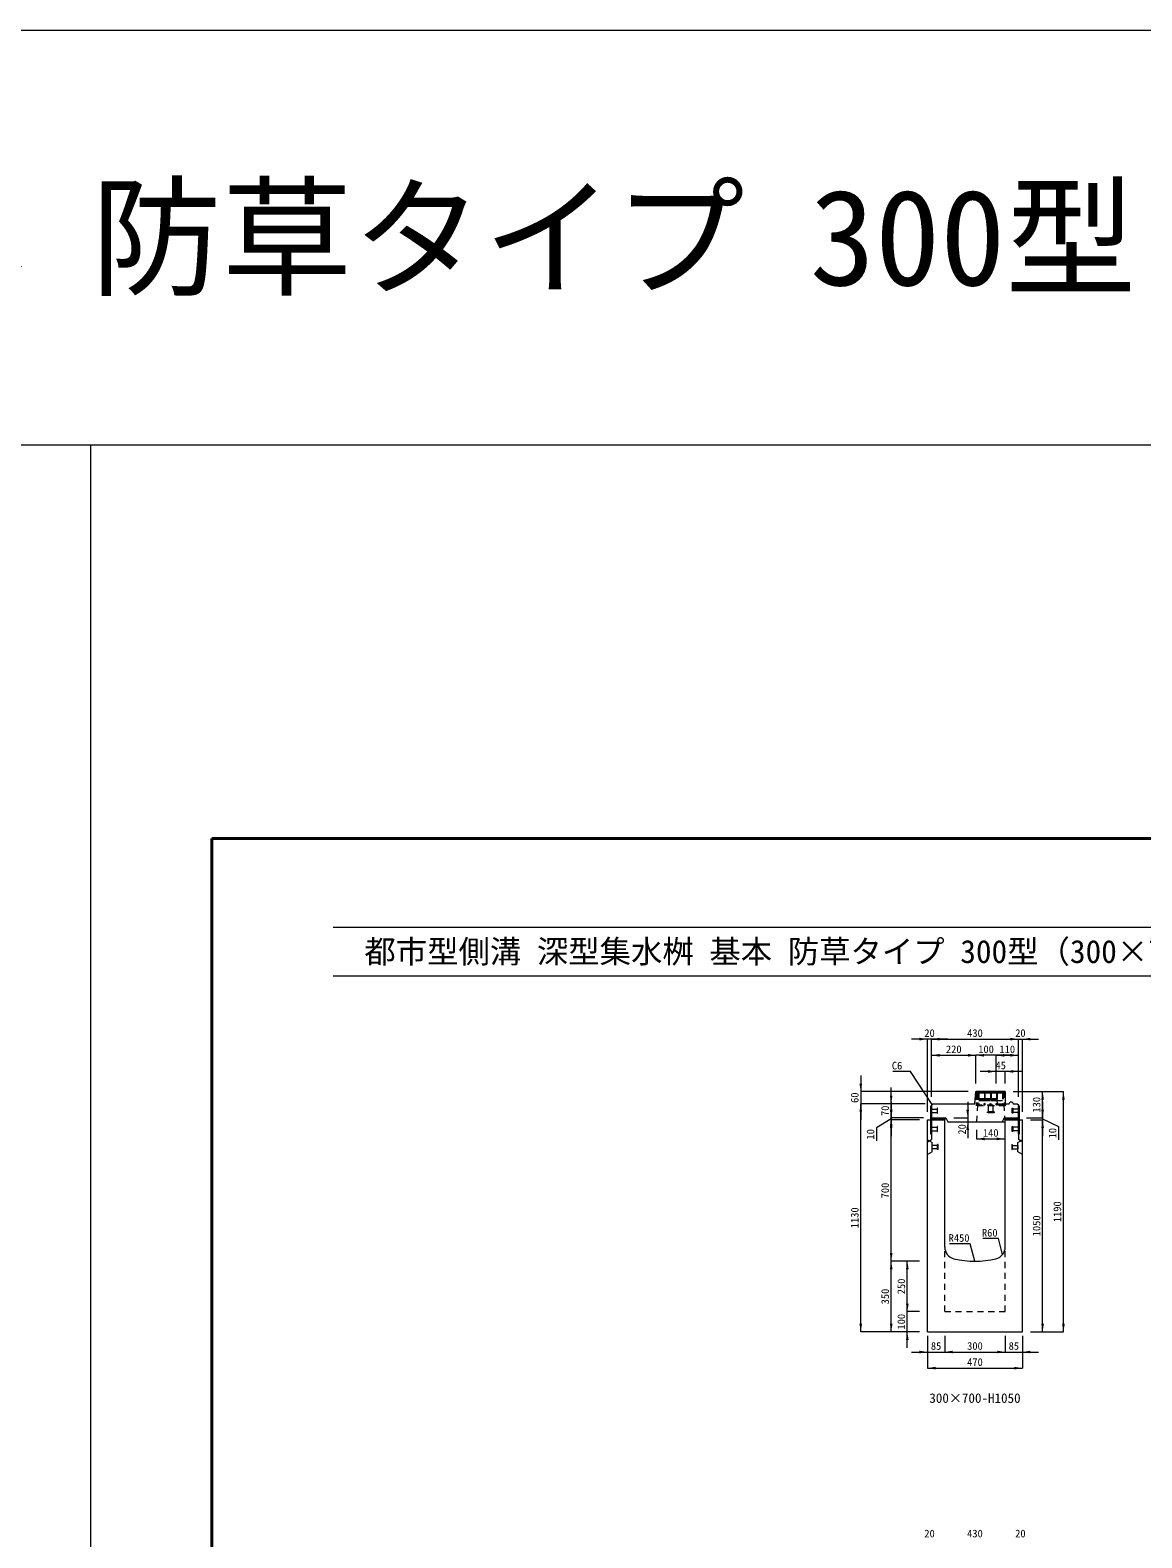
# Model space of a CAD drawing. Units: millimetres at full size, sheet at 1:40. Extents: x -1934 to 44546, y -100881 to -70395.
# Drawn here: x 27446 to 32951, y -91807 to -84337 of the extents above; entities that cross this region are included whole.
import ezdxf
from ezdxf.enums import TextEntityAlignment as Align

# ---------------------------------------------------------------- set-up
doc = ezdxf.new("R2010")
doc.units = ezdxf.units.MM
doc.header["$LTSCALE"] = 40
for name, pattern in [('CHAIN_DOUBLE_DASH', [23.5, 12, -1.5, 3.5, -1.5, 3.5, -1.5]), ('USER1', [1.35, 0.75, -0.6]), ('USER2', [1.35, 0.75, -0.6])]:
    doc.linetypes.add(name, pattern=pattern)
for name, color, linetype, lineweight in [('0_2', 7, 'Continuous', 13), ('インサート', 92, 'USER2', 9), ('グレーチング', 7, 'USER2', 5), ('プレート', 7, 'USER1', 9), ('モルタル', 7, 'Continuous', 9), ('受枠', 3, 'USER2', 5), ('図枠', 7, 'Continuous', 5), ('寸法線', 7, 'Continuous', 9), ('引出線', 4, 'Continuous', 9), ('本体', 2, 'Continuous', 13), ('補助線', 8, 'CHAIN_DOUBLE_DASH', 5)]:
    doc.layers.add(name, color=color, linetype=linetype, lineweight=lineweight)
doc.layers.add('ハッチング_モルタル', color=30, linetype='Continuous')
doc.styles.add('ＭＳ ゴシック', font='')
doc.styles.get('ＭＳ ゴシック').set_extended_font_data('MS Gothic')

# ---------------------------------------------------------------- blocks, each defined once
blk = doc.blocks.new('filled_arrow')
at = {"color": 0, "linetype": 'Continuous', "lineweight": -2}
blk.add_solid([(7.5, 1.25), (0, 0), (7.5, -1.25)], dxfattribs=at)

msp = doc.modelspace()

# ---------------------------------------------------------------- hatches: boundary and pattern name
at = {"layer": 'ハッチング_モルタル'}
for points in [[(31909.82, -89726.02), (31909.82, -89736.02), (31974.82, -89736.02), (31974.82, -89726.02)], [(32274.82, -89726.02), (32274.82, -89736.02), (32339.82, -89736.02), (32339.82, -89726.02)]]:
    msp.add_hatch(color=256, dxfattribs=at).paths.add_polyline_path(points)

# ---------------------------------------------------------------- linework, layer by layer
at = {"layer": '0_2', "color": 1}
for p, q in [((-1933.8, -84337.19), (44545.54, -84337.19)), ((-1933.8, -84337.19), (44545.54, -84337.19)), ((10945.54, -86391.43), (44545.54, -86391.43)), ((27745.54, -100881.49), (27745.54, -86391.43))]:
    msp.add_line(p, q, dxfattribs=at)
at = {"layer": 'インサート'}
for p, q in [((31909.82, -89682.52), (31936.82, -89682.52)), ((31909.82, -89682.52), (31909.82, -89699.52)), ((31909.82, -89699.52), (31936.82, -89699.52)), ((31939.82, -89678.52), (31936.82, -89678.52)), ((31936.82, -89678.52), (31936.82, -89703.52)), ((31936.82, -89703.52), (31939.82, -89703.52)), ((31939.82, -89703.52), (31939.82, -89678.52)), ((32309.82, -89678.52), (32312.82, -89678.52)), ((32309.82, -89703.52), (32309.82, -89678.52)), ((32312.82, -89703.52), (32309.82, -89703.52)), ((32312.82, -89678.52), (32312.82, -89703.52)), ((32339.82, -89682.52), (32312.82, -89682.52)), ((32339.82, -89699.52), (32312.82, -89699.52)), ((32339.82, -89682.52), (32339.82, -89699.52)), ((31909.82, -89772.52), (31936.82, -89772.52)), ((31909.82, -89772.52), (31909.82, -89789.52)), ((31939.82, -89768.52), (31936.82, -89768.52)), ((31936.82, -89768.52), (31936.82, -89793.52)), ((31939.82, -89793.52), (31939.82, -89768.52)), ((32309.82, -89768.52), (32312.82, -89768.52)), ((32309.82, -89793.52), (32309.82, -89768.52)), ((32312.82, -89768.52), (32312.82, -89793.52)), ((32339.82, -89772.52), (32312.82, -89772.52)), ((32339.82, -89772.52), (32339.82, -89789.52)), ((31909.82, -89789.52), (31936.82, -89789.52)), ((31936.82, -89793.52), (31939.82, -89793.52)), ((32312.82, -89793.52), (32309.82, -89793.52)), ((32339.82, -89789.52), (32312.82, -89789.52))]:
    msp.add_line(p, q, dxfattribs=at)
at = {"layer": 'インサート', "linetype": 'Continuous', "lineweight": 5}
for p, q in [((31912.82, -89879.52), (31912.82, -89862.52)), ((31939.82, -89862.52), (31912.82, -89862.52)), ((31939.82, -89879.52), (31912.82, -89879.52)), ((31939.82, -89883.52), (31939.82, -89858.52)), ((31942.82, -89858.52), (31939.82, -89858.52)), ((31942.82, -89883.52), (31939.82, -89883.52)), ((31942.82, -89883.52), (31942.82, -89858.52)), ((32306.82, -89858.52), (32306.82, -89883.52)), ((32306.82, -89858.52), (32309.82, -89858.52)), ((32306.82, -89883.52), (32309.82, -89883.52)), ((32309.82, -89858.52), (32309.82, -89883.52)), ((32309.82, -89862.52), (32336.82, -89862.52)), ((32309.82, -89879.52), (32336.82, -89879.52)), ((32336.82, -89862.52), (32336.82, -89879.52))]:
    msp.add_line(p, q, dxfattribs=at)
at = {"layer": 'グレーチング'}
for p, q in [((32265.32, -89596.52), (32140.32, -89596.52)), ((32140.32, -89596.52), (32140.32, -89602.52)), ((32140.32, -89602.52), (32141.32, -89603.52)), ((32141.32, -89603.52), (32141.32, -89654.52)), ((32145.32, -89602.52), (32144.32, -89603.52)), ((32144.32, -89603.52), (32144.32, -89654.52)), ((32145.32, -89596.52), (32145.32, -89602.52)), ((32145.32, -89602.52), (32170.32, -89596.52)), ((32145.32, -89602.52), (32170.32, -89602.52)), ((32170.32, -89596.52), (32170.32, -89602.52)), ((32170.32, -89602.52), (32171.32, -89603.52)), ((32171.32, -89603.52), (32171.32, -89654.52)), ((32175.32, -89602.52), (32174.32, -89603.52)), ((32174.32, -89603.52), (32174.32, -89654.52)), ((32175.32, -89596.52), (32175.32, -89602.52)), ((32175.32, -89602.52), (32200.32, -89596.52)), ((32175.32, -89602.52), (32200.32, -89602.52)), ((32200.32, -89596.52), (32200.32, -89602.52)), ((32200.32, -89602.52), (32201.32, -89603.52)), ((32201.32, -89603.52), (32201.32, -89654.52)), ((32205.32, -89602.52), (32204.32, -89603.52)), ((32204.32, -89603.52), (32204.32, -89654.52)), ((32205.32, -89596.52), (32205.32, -89602.52)), ((32205.32, -89602.52), (32230.32, -89596.52)), ((32205.32, -89602.52), (32230.32, -89602.52)), ((32230.32, -89596.52), (32230.32, -89602.52)), ((32230.32, -89602.52), (32231.32, -89603.52)), ((32231.32, -89603.52), (32231.32, -89654.52)), ((32235.32, -89602.52), (32234.32, -89603.52)), ((32234.32, -89603.52), (32234.32, -89654.52)), ((32235.32, -89596.52), (32235.32, -89602.52)), ((32235.32, -89602.52), (32260.32, -89596.52)), ((32235.32, -89602.52), (32260.32, -89602.52)), ((32260.32, -89596.52), (32260.32, -89602.52)), ((32260.32, -89602.52), (32261.32, -89603.52)), ((32261.32, -89603.52), (32261.32, -89654.52)), ((32265.32, -89602.52), (32264.32, -89603.52)), ((32264.32, -89603.52), (32264.32, -89654.52)), ((32265.32, -89596.52), (32265.32, -89602.52)), ((32140.32, -89655.52), (32141.32, -89654.52)), ((32140.32, -89661.52), (32140.32, -89655.52)), ((32140.32, -89661.52), (32145.32, -89661.52)), ((32144.32, -89640.52), (32171.32, -89640.52)), ((32145.32, -89655.52), (32144.32, -89654.52)), ((32145.32, -89661.52), (32145.32, -89655.52)), ((32170.32, -89655.52), (32171.32, -89654.52)), ((32170.32, -89661.52), (32170.32, -89655.52)), ((32170.32, -89661.52), (32175.32, -89661.52)), ((32174.32, -89640.52), (32201.32, -89640.52)), ((32175.32, -89655.52), (32174.32, -89654.52)), ((32175.32, -89661.52), (32175.32, -89655.52)), ((32200.32, -89655.52), (32201.32, -89654.52)), ((32200.32, -89661.52), (32200.32, -89655.52)), ((32200.32, -89661.52), (32205.32, -89661.52)), ((32204.32, -89640.52), (32231.32, -89640.52)), ((32205.32, -89655.52), (32204.32, -89654.52)), ((32205.32, -89661.52), (32205.32, -89655.52)), ((32230.32, -89655.52), (32231.32, -89654.52)), ((32230.32, -89661.52), (32230.32, -89655.52)), ((32230.32, -89661.52), (32235.32, -89661.52)), ((32234.32, -89640.52), (32261.32, -89640.52)), ((32235.32, -89655.52), (32234.32, -89654.52)), ((32235.32, -89661.52), (32235.32, -89655.52)), ((32260.32, -89655.52), (32261.32, -89654.52)), ((32260.32, -89661.52), (32260.32, -89655.52)), ((32260.32, -89661.52), (32265.32, -89661.52)), ((32265.32, -89655.52), (32264.32, -89654.52)), ((32265.32, -89661.52), (32265.32, -89655.52))]:
    msp.add_line(p, q, dxfattribs=at)
at = {"layer": 'プレート'}
for p, q in [((31909.82, -89676.02), (31906.62, -89676.02)), ((32343.02, -89676.02), (32339.82, -89676.02)), ((31909.82, -89721.02), (31906.62, -89721.02)), ((31909.82, -89751.02), (31906.62, -89751.02)), ((32343.02, -89721.02), (32339.82, -89721.02)), ((32343.02, -89751.02), (32339.82, -89751.02)), ((31909.82, -89796.02), (31906.62, -89796.02)), ((32343.02, -89796.02), (32339.82, -89796.02))]:
    msp.add_line(p, q, dxfattribs=at)
at = {"layer": 'プレート', "linetype": 'Continuous'}
for points in [[(31906.62, -89806.02), (31906.62, -89666.02), (31909.82, -89666.02), (31909.82, -89806.02)], [(32339.82, -89806.02), (32339.82, -89666.02), (32343.02, -89666.02), (32343.02, -89806.02)]]:
    msp.add_lwpolyline(points, close=True, dxfattribs=at)
at = {"layer": 'モルタル', "lineweight": 13}
msp.add_lwpolyline([(31909.82, -89726.02), (31974.82, -89726.02), (31974.82, -89736.02), (31909.82, -89736.02)], close=True, dxfattribs=at)
at = {"layer": 'モルタル'}
msp.add_lwpolyline([(32274.82, -89726.02), (32339.82, -89726.02), (32339.82, -89736.02), (32274.82, -89736.02)], close=True, dxfattribs=at)
at = {"layer": '受枠', "linetype": 'Continuous'}
for q in [(32130.82, -89596.02), (32274.82, -89656.02)]:
    msp.add_line((32274.82, -89596.02), q, dxfattribs=at)
at = {"layer": '受枠'}
for p, q in [((32130.82, -89596.02), (32130.82, -89666.02)), ((32136.82, -89596.02), (32136.82, -89661.52)), ((32268.82, -89596.02), (32268.82, -89661.52)), ((32130.82, -89661.52), (32274.82, -89661.52)), ((32274.82, -89666.02), (32130.82, -89666.02)), ((32184.96, -89696.75), (32184.96, -89699.95)), ((32219.62, -89695.69), (32186.02, -89695.69)), ((32219.62, -89701.02), (32186.02, -89701.02)), ((32191.49, -89695.69), (32191.49, -89666.02)), ((32214.16, -89695.69), (32214.16, -89666.02)), ((32220.69, -89696.75), (32220.69, -89699.95)), ((32274.82, -89656.02), (32274.82, -89666.02))]:
    msp.add_line(p, q, dxfattribs=at)
for centre, start, end in [((32186.02, -89696.75), 90, 180), ((32186.02, -89699.95), 180, 270), ((32219.62, -89696.75), 0, 90), ((32219.62, -89699.95), 270, 0)]:
    msp.add_arc(centre, 1.07, start, end, dxfattribs=at)
at = {"layer": '図枠', "lineweight": 40}
for p, q in [((28345.54, -99421.84), (28345.54, -88341.84)), ((28345.54, -88341.84), (43945.54, -88341.84))]:
    msp.add_line(p, q, dxfattribs=at)
at = {"layer": '図枠', "lineweight": 13}
for p, q in [((28945.54, -88781.84), (43345.54, -88781.84)), ((28945.54, -88781.84), (43345.54, -88781.84)), ((28945.54, -89021.84), (43345.54, -89021.84)), ((28945.54, -89021.84), (43345.54, -89021.84))]:
    msp.add_line(p, q, dxfattribs=at)
at = {"layer": '寸法線'}
for p, q in [((31989.82, -89336.02), (31809.82, -89336.02)), ((31889.82, -89696.02), (31889.82, -89336.02)), ((31909.82, -89336.02), (32339.82, -89336.02)), ((31909.82, -89622.02), (31909.82, -89336.02)), ((31909.82, -89622.02), (31909.82, -89336.02)), ((32259.82, -89336.02), (32439.82, -89336.02)), ((32339.82, -89622.03), (32339.82, -89336.02)), ((32339.82, -89622.03), (32339.82, -89336.02)), ((32359.82, -89696.02), (32359.82, -89336.02)), ((31909.82, -89416.02), (32129.82, -89416.02)), ((31909.82, -89622.02), (31909.82, -89416.02)), ((32129.82, -89556.02), (32129.82, -89416.02)), ((32309.82, -89416.02), (32129.82, -89416.02)), ((32129.82, -89556.02), (32129.82, -89416.02)), ((32229.82, -89416.02), (32339.82, -89416.02)), ((32229.82, -89556.02), (32229.82, -89416.02)), ((32339.82, -89622.03), (32339.82, -89416.02)), ((31559.22, -89516.02), (31559.22, -89736.02)), ((32354.82, -89496.02), (32149.82, -89496.02)), ((32229.82, -89556.02), (32229.82, -89496.02)), ((32229.82, -89556.02), (32229.82, -89526.02)), ((32274.82, -89556.02), (32274.82, -89496.02)), ((32090.82, -89596.02), (31559.22, -89596.02)), ((31709.82, -89806.02), (31709.82, -89576.02)), ((32314.82, -89596.02), (32562.81, -89596.02)), ((32314.82, -89596.02), (32459.82, -89596.02)), ((32459.82, -89726.02), (32459.82, -89596.02)), ((32562.81, -90786.02), (32562.81, -89596.02)), ((31559.22, -90786.02), (31559.22, -89656.02)), ((31877.82, -89656.02), (31559.22, -89656.02)), ((31875.82, -89656.02), (31559.22, -89656.02)), ((31709.82, -89646.02), (31709.82, -89816.02)), ((31875.82, -89656.02), (31709.82, -89656.02)), ((32088.79, -89646.02), (32088.79, -89826.02)), ((32459.82, -89646.02), (32459.82, -89816.02)), ((31709.82, -89731.02), (31637.22, -89775.06)), ((31637.22, -89775.06), (31637.22, -89839.93)), ((31869.82, -89726.02), (31709.82, -89726.02)), ((31869.82, -89726.02), (31709.82, -89726.02)), ((31709.82, -90436.02), (31709.82, -89736.02)), ((31849.82, -89736.02), (31709.82, -89736.02)), ((31849.82, -89736.02), (31709.82, -89736.02)), ((32019.82, -89726.02), (32088.79, -89726.02)), ((32029.82, -89746.02), (32088.79, -89746.02)), ((32379.82, -89726.02), (32459.82, -89726.02)), ((32379.82, -89726.02), (32459.82, -89726.02)), ((32399.82, -89736.02), (32459.82, -89736.02)), ((32399.82, -89736.02), (32459.82, -89736.02)), ((32459.82, -89731.02), (32538.85, -89769.45)), ((32459.82, -90786.02), (32459.82, -89736.02)), ((32538.85, -89769.45), (32538.85, -89834.32)), ((32132.82, -89786.02), (32132.82, -89830.25)), ((32132.82, -89830.25), (32272.82, -89830.25)), ((32272.82, -89786.02), (32272.82, -89830.25)), ((31849.82, -90436.02), (31709.82, -90436.02)), ((31709.82, -90786.02), (31709.82, -90436.02)), ((31849.82, -90436.02), (31709.82, -90436.02)), ((31789.82, -90686.02), (31789.82, -90436.02)), ((31849.82, -90436.02), (31789.82, -90436.02)), ((31789.82, -90866.02), (31789.82, -90606.02)), ((31849.82, -90686.02), (31789.82, -90686.02)), ((31849.82, -90686.02), (31789.82, -90686.02)), ((31849.82, -90786.02), (31559.22, -90786.02)), ((31849.82, -90786.02), (31709.82, -90786.02)), ((31849.82, -90786.02), (31789.82, -90786.02)), ((31889.82, -90806.02), (31889.82, -90886.02)), ((31889.82, -90806.02), (31889.82, -90966.02)), ((31974.82, -90806.02), (31974.82, -90886.02)), ((31974.82, -90806.02), (31974.82, -90886.02)), ((32274.82, -90806.02), (32274.82, -90886.02)), ((32274.82, -90806.02), (32274.82, -90886.02)), ((32359.82, -90806.02), (32359.82, -90886.02)), ((32359.82, -90806.02), (32359.82, -90966.02)), ((32399.82, -90786.02), (32562.81, -90786.02)), ((32399.82, -90786.02), (32459.82, -90786.02)), ((31809.82, -90886.02), (32054.82, -90886.02)), ((31974.82, -90886.02), (32274.82, -90886.02)), ((32194.82, -90886.02), (32439.82, -90886.02)), ((31889.82, -90966.02), (32359.82, -90966.02))]:
    msp.add_line(p, q, dxfattribs=at)
at = {"layer": '引出線'}
for points in [[(31912.82, -89659.02), (31804.83, -89496.02), (31717.72, -89496.02)], [(32124.82, -90436.02), (32101.8, -90350.1), (31998.31, -90350.1)], [(32261.89, -90402.71), (32240.88, -90324.29), (32163.38, -90324.29)]]:
    msp.add_lwpolyline(points, dxfattribs=at)
at = {"layer": '本体'}
for p, q in [((32124.82, -89656.02), (32129.82, -89596.02)), ((32232.74, -89631.02), (32126.91, -89631.02)), ((32129.82, -89596.02), (32166.82, -89596.02)), ((32166.82, -89596.02), (32169.82, -89599.02)), ((32169.82, -89599.02), (32189.82, -89599.02)), ((32189.82, -89599.02), (32192.82, -89596.02)), ((32192.82, -89596.02), (32229.82, -89596.02)), ((32229.82, -89596.02), (32234.82, -89656.02)), ((31909.82, -89662.02), (31915.82, -89656.02)), ((31909.82, -89662.02), (31909.82, -89726.02)), ((31915.82, -89656.02), (32124.82, -89656.02)), ((32233.07, -89635.02), (32126.57, -89635.02)), ((32234.82, -89656.02), (32294.82, -89656.02)), ((32294.82, -89656.02), (32299.82, -89646.02)), ((32299.82, -89646.02), (32309.82, -89646.02)), ((32309.82, -89646.02), (32314.82, -89656.02)), ((32314.82, -89656.02), (32333.82, -89656.02)), ((32333.82, -89656.02), (32339.82, -89662.03)), ((32339.82, -89662.03), (32339.82, -89726.02)), ((31909.82, -89726.02), (31979.82, -89726.02)), ((31979.82, -89726.02), (31989.82, -89746.02)), ((31989.82, -89746.02), (32259.82, -89746.02)), ((32269.82, -89726.02), (32259.82, -89746.02)), ((32269.82, -89726.02), (32339.82, -89726.02))]:
    msp.add_line(p, q, dxfattribs=at)
at = {"layer": '本体', "linetype": 'USER2', "lineweight": 9}
for p, q in [((32137.82, -89661.52), (32132.82, -89746.02)), ((32267.82, -89661.52), (32271.64, -89726.02))]:
    msp.add_line(p, q, dxfattribs=at)
at = {"layer": '本体', "lineweight": 20}
for p, q in [((31889.82, -90786.02), (31889.82, -89736.02)), ((31889.82, -89736.02), (31974.82, -89736.02)), ((31909.82, -89736.02), (31974.82, -89736.02)), ((31909.82, -89736.02), (31909.82, -89833.03)), ((31974.82, -90365.77), (31974.82, -89736.02)), ((32274.82, -90365.61), (32274.82, -89736.02)), ((32274.82, -89736.02), (32359.82, -89736.02)), ((32339.82, -89736.02), (32339.82, -89833.03)), ((32359.82, -90786.02), (32359.82, -89736.02)), ((31889.82, -89845.53), (31909.82, -89833.03)), ((31889.82, -89834.02), (31912.82, -89848.52)), ((31912.82, -89893.52), (31912.82, -89848.52)), ((32336.82, -89848.52), (32359.82, -89834.02)), ((32336.82, -89893.52), (32336.82, -89848.52)), ((32359.82, -89845.53), (32339.82, -89833.03)), ((31912.82, -89893.52), (31889.82, -89908.02)), ((32359.82, -89908.02), (32336.82, -89893.52)), ((31889.82, -90786.02), (32359.82, -90786.02))]:
    msp.add_line(p, q, dxfattribs=at)
at = {"layer": '本体', "linetype": 'USER2', "lineweight": 20}
for p, q in [((31974.82, -90686.02), (31974.82, -90365.77)), ((32274.82, -90686.02), (32274.82, -90365.61))]:
    msp.add_line(p, q, dxfattribs=at)
at = {"layer": '本体', "linetype": 'USER1', "lineweight": 20}
msp.add_line((31974.82, -90686.02), (32274.82, -90686.02), dxfattribs=at)
at = {"layer": '本体', "lineweight": 20}
for centre, radius, start, end in [((32034.82, -90365.5), 60, 180, 256.65756), ((32214.82, -90365.5), 60, 283.34239, 0), ((32124.82, -89986.02), 450, 256.65756, 283.34239)]:
    msp.add_arc(centre, radius, start, end, dxfattribs=at)
at = {"layer": '補助線'}
for p in [(32259.82, -89746.02), (32271.64, -89726.02)]:
    msp.add_line(p, (32272.82, -89746.02), dxfattribs=at)

# ---------------------------------------------------------------- block references
at = {"layer": '寸法線', "xscale": 5.33, "yscale": 5.33}
for p, rotation in [((31889.82, -89336.02), 180), ((32339.82, -89336.02), 180), ((32339.82, -89336.02), 180), ((32129.82, -89416.02), 180), ((32339.82, -89416.02), 180), ((31559.22, -89596.02), 90), ((32229.82, -89496.02), 180), ((31709.82, -89656.02), 90), ((32459.82, -89596.02), 270), ((32562.81, -89596.02), 270), ((31559.22, -89656.02), 270), ((31559.22, -89656.02), 270), ((31709.82, -89726.02), 90), ((32088.79, -89726.02), 90), ((32459.82, -89726.02), 90), ((32459.82, -89726.02), 90), ((31709.82, -89726.02), 270), ((31709.82, -89736.02), 270), ((31709.82, -89736.02), 270), ((32088.79, -89746.02), 270), ((32459.82, -89736.02), 270), ((32459.82, -89736.02), 270), ((32272.82, -89830.25), 180), ((31709.82, -90436.02), 90), ((31709.82, -90436.02), 270), ((31789.82, -90436.02), 270), ((31789.82, -90686.02), 90), ((31789.82, -90686.02), 90), ((31559.22, -90786.02), 90), ((31709.82, -90786.02), 90), ((32459.82, -90786.02), 90), ((32562.81, -90786.02), 90), ((31789.82, -90786.02), 270), ((31889.82, -90886.02), 180), ((32274.82, -90886.02), 180), ((32274.82, -90886.02), 180), ((32359.82, -90966.02), 180)]:
    msp.add_blockref('filled_arrow', p, dxfattribs=dict(at, rotation=rotation))
for p in [(31909.82, -89336.02), (31909.82, -89336.02), (32359.82, -89336.02), (31909.82, -89416.02), (32129.82, -89416.02), (32229.82, -89416.02), (32229.82, -89416.02), (32274.82, -89496.02), (32132.82, -89830.25), (31974.82, -90886.02), (31974.82, -90886.02), (32359.82, -90886.02), (31889.82, -90966.02)]:
    msp.add_blockref('filled_arrow', p, dxfattribs=at)
at = {"layer": '引出線', "xscale": 0.133, "yscale": 0.133}
for p, rotation in [((31912.82, -89659.02), 123.5), ((32124.82, -90436.02), 105), ((32261.89, -90402.71), 105)]:
    msp.add_blockref('filled_arrow', p, dxfattribs=dict(at, rotation=rotation))

# ---------------------------------------------------------------- texts
at = {"layer": '0_2', "style": 'ＭＳ ゴシック'}
for s, height, p in [('深型集水桝 基本 防草タイプ 300型', 474.7, (27745.54, -85364.31)), ('300×700-H1050', 47.47, (32124.82, -91114.36))]:
    msp.add_text(s, height=height, dxfattribs=at).set_placement(p, align=Align.MIDDLE_CENTER)
at = {"layer": '図枠', "style": 'ＭＳ ゴシック'}
msp.add_text('\u3000都市型側溝 深型集水桝 基本 防草タイプ 300型（300×700～1000）断面図', height=113.9, dxfattribs=at).set_placement((28945.54, -88901.84), align=Align.MIDDLE_LEFT)
at = {"layer": '寸法線', "style": 'ＭＳ ゴシック'}
for s, p in [('20', (31899.82, -89306.02)), ('430', (32124.82, -89306.02)), ('20', (32349.82, -89306.02)), ('220', (32019.82, -89386.02)), ('100', (32179.82, -89386.02)), ('110', (32284.82, -89386.02)), ('45', (32252.32, -89466.02)), ('140', (32202.82, -89800.25)), ('85', (31932.32, -90856.02)), ('300', (32124.82, -90856.02)), ('85', (32317.32, -90856.02)), ('470', (32124.82, -90936.02)), ('20', (31899.82, -91785.2)), ('430', (32124.82, -91785.2)), ('20', (32349.82, -91785.2))]:
    msp.add_text(s, height=37.98, dxfattribs=at).set_placement(p, align=Align.MIDDLE_CENTER)
for s, p in [('60', (31529.22, -89626.02)), ('130', (32429.82, -89661.02)), ('70', (31679.82, -89691.02)), ('20', (32060.79, -89783.03)), ('10', (32508.85, -89801.89)), ('10', (31607.22, -89807.5)), ('700', (31679.82, -90086.02)), ('1190', (32532.81, -90191.02)), ('1130', (31529.22, -90221.02)), ('1050', (32429.82, -90261.02)), ('250', (31759.82, -90561.02)), ('350', (31679.82, -90611.02)), ('100', (31759.82, -90736.02))]:
    msp.add_text(s, height=37.98, rotation=90, dxfattribs=at).set_placement(p, align=Align.MIDDLE_CENTER)
at = {"layer": '引出線', "style": 'ＭＳ ゴシック'}
for s, p in [('C6', (31764.83, -89448.02)), ('R450', (32097.8, -90302.1)), ('R60', (32236.88, -90276.29))]:
    msp.add_text(s, height=37.98, dxfattribs=at).set_placement(p, align=Align.TOP_RIGHT)

doc.saveas('drawing.dxf')
